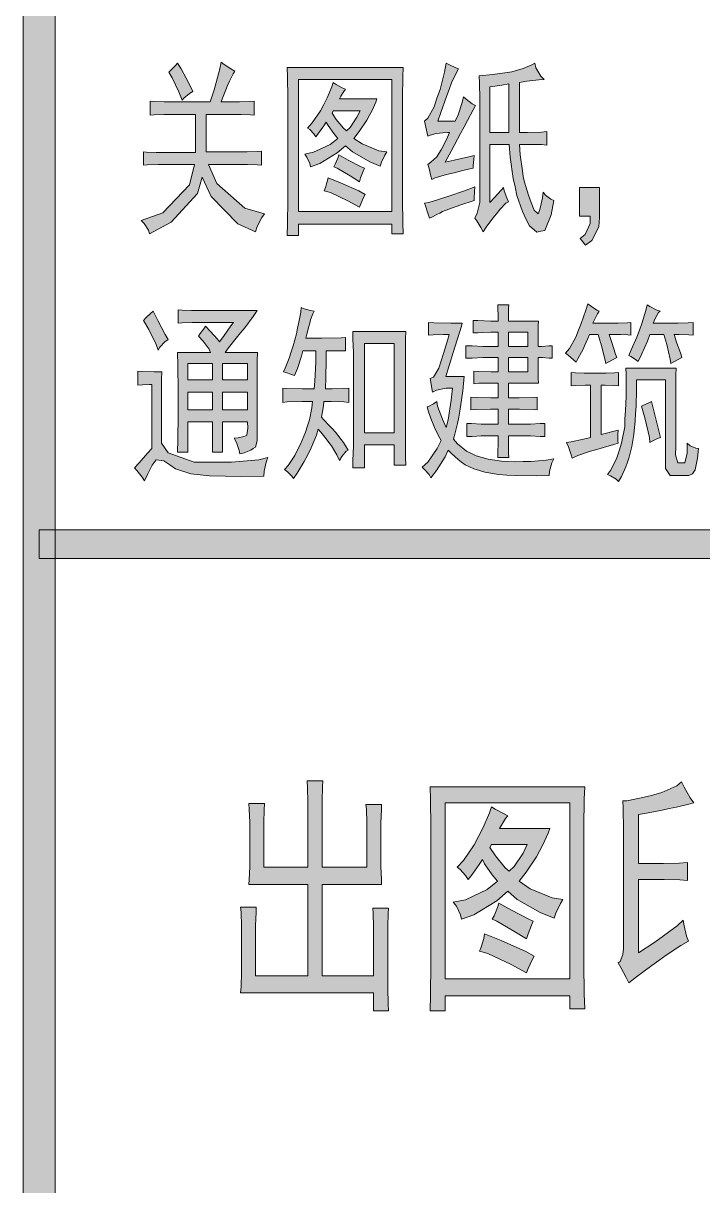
# Model space of a CAD drawing. Header units: millimetres. Extents: x 0 to 414, y 0 to 292.
# Drawn here: x 354.72 to 364.82, y 139.61 to 156.89 of the extents above; entities that cross this region are included whole.
import ezdxf

# ---------------------------------------------------------------- set-up
doc = ezdxf.new("R2010")
doc.units = ezdxf.units.MM

msp = doc.modelspace()

# ---------------------------------------------------------------- hatches: boundary and pattern name
h = msp.add_hatch(color=0)
h.dxf.hatch_style = 2
h.paths.add_polyline_path([(355.194306, 9.846028), (354.721583, 9.846028), (354.721583, 282.620861), (355.194306, 282.620861)])
h = msp.add_hatch(color=0)
h.dxf.hatch_style = 2
h.paths.add_polyline_path([(357.864833, 156.171194), (357.840139, 156.132389), (357.787222, 156.026556), (357.759, 155.959528), (357.734306, 155.896028), (357.684917, 155.772556), (357.66375, 155.716111), (357.847194, 155.716111), (357.935389, 155.716111), (358.087083, 155.723167), (358.154111, 155.726694), (358.154111, 155.518556), (358.101194, 155.522083), (357.960083, 155.529139), (357.871889, 155.529139), (357.4415, 155.529139), (357.4415, 154.975278), (357.963611, 154.975278), (358.048278, 154.975278), (358.196444, 154.978806), (358.263472, 154.985861), (358.263472, 154.774194), (358.196444, 154.78125), (358.055333, 154.784778), (357.98125, 154.784778), (357.47325, 154.784778), (357.596722, 154.502556), (358.013, 154.135667), (358.305806, 154.054528), (358.267, 153.998083), (358.199972, 153.864028), (358.17175, 153.786417), (357.910694, 153.902833), (357.515583, 154.308528), (357.381528, 154.597806), (357.310972, 154.354389), (356.919389, 153.931056), (356.598361, 153.754667), (356.58425, 153.811111), (356.52075, 153.909889), (356.474889, 153.952222), (356.795917, 154.068639), (357.191028, 154.484917), (357.265111, 154.784778), (356.824139, 154.784778), (356.728889, 154.784778), (356.570139, 154.78125), (356.510167, 154.774194), (356.510167, 154.975278), (356.5525, 154.968222), (356.697139, 154.964694), (356.792389, 154.964694), (357.28275, 154.964694), (357.28275, 155.529139), (356.891167, 155.529139), (356.813556, 155.529139), (356.668917, 155.522083), (356.608944, 155.518556), (356.608944, 155.726694), (356.668917, 155.723167), (356.817083, 155.716111), (356.898222, 155.716111), (357.497944, 155.716111), (357.557917, 155.896028), (357.639056, 156.188833), (357.66375, 156.30525), (357.706083, 156.269972), (357.804861, 156.206472)])
h = msp.add_hatch(color=0)
h.dxf.hatch_style = 2
h.paths.add_polyline_path([(357.014639, 156.294667), (357.071083, 156.206472), (357.180444, 155.994806), (357.240417, 155.871333), (357.191028, 155.839583), (357.109889, 155.772556), (357.081667, 155.740806), (357.032278, 155.867806), (356.9335, 156.075944), (356.884111, 156.160611), (356.919389, 156.192361), (356.986417, 156.259389)])
h = msp.add_hatch(color=0)
h.paths.add_polyline_path([(360.369556, 156.227639), (360.3625, 156.090056), (360.358972, 155.783139), (360.358972, 155.617333), (360.358972, 154.432), (360.358972, 154.259139), (360.3625, 153.920472), (360.369556, 153.754667), (360.200222, 153.754667), (360.200222, 153.899306), (358.813806, 153.899306), (358.813806, 153.7335), (358.644472, 153.7335), (358.651528, 153.902833), (358.655056, 154.259139), (358.655056, 154.442583), (358.655056, 155.617333), (358.655056, 155.779611), (358.651528, 156.083), (358.644472, 156.227639)])
h.paths.add_polyline_path([(360.200222, 154.086278), (360.200222, 156.05125), (358.813806, 156.05125), (358.813806, 154.086278)])
h = msp.add_hatch(color=0)
h.dxf.hatch_style = 2
h.paths.add_polyline_path([(361.191528, 156.206472), (361.159778, 156.153556), (361.085694, 156.001861), (361.050417, 155.899556), (361.011611, 155.79725), (360.930472, 155.560889), (360.884611, 155.430361), (361.142139, 155.430361), (361.184472, 155.522083), (361.244444, 155.705528), (361.265611, 155.793722), (361.304417, 155.754917), (361.392611, 155.687889), (361.442, 155.663194), (361.406722, 155.599694), (361.325583, 155.440944), (361.276194, 155.345694), (361.223278, 155.246917), (361.082167, 154.985861), (360.990444, 154.820056), (361.128028, 154.851806), (361.34675, 154.901194), (361.424361, 154.918833), (361.417306, 154.862389), (361.406722, 154.770667), (361.406722, 154.731861), (361.3785, 154.724806), (361.237389, 154.693056), (361.1245, 154.664833), (361.011611, 154.636611), (360.845806, 154.587222), (360.792889, 154.562528), (360.782306, 154.611917), (360.754083, 154.724806), (360.732917, 154.784778), (360.782306, 154.820056), (360.866972, 154.901194), (360.898722, 154.950583), (360.934, 155.0035), (361.011611, 155.158722), (361.057472, 155.261028), (361.032778, 155.261028), (360.958694, 155.2575), (360.909306, 155.250444), (360.859917, 155.246917), (360.771722, 155.222222), (360.732917, 155.208111), (360.683528, 155.430361), (360.732917, 155.472694), (360.828167, 155.645556), (360.8705, 155.772556), (360.916361, 155.899556), (360.983389, 156.160611), (361.008083, 156.294667), (361.057472, 156.266444), (361.149194, 156.220583)])
h = msp.add_hatch(color=0)
h.paths.add_polyline_path([(361.932361, 154.230917), (361.897083, 154.20975), (361.812417, 154.121556), (361.755972, 154.054528), (361.703056, 153.9875), (361.604278, 153.853444), (361.558417, 153.786417), (361.523139, 153.849917), (361.463167, 153.948694), (361.431417, 153.9875), (361.470222, 154.065111), (361.509028, 154.220333), (361.509028, 154.297944), (361.509028, 155.663194), (361.509028, 155.7655), (361.501972, 155.98775), (361.498444, 156.104167), (361.699528, 156.121806), (361.985278, 156.164139), (362.069944, 156.188833), (362.154611, 156.213528), (362.281611, 156.266444), (362.323944, 156.294667), (362.341583, 156.220583), (362.415667, 156.100639), (362.465056, 156.05125), (362.387444, 156.044194), (362.207528, 156.023028), (362.098167, 156.005389), (362.098167, 155.261028), (362.218111, 155.261028), (362.422722, 155.268083), (362.503861, 155.275139), (362.503861, 155.074056), (362.422722, 155.081111), (362.218111, 155.084639), (362.098167, 155.084639), (362.10875, 154.929417), (362.1405, 154.693056), (362.154611, 154.608389), (362.17225, 154.523722), (362.232222, 154.329694), (362.271028, 154.220333), (362.313361, 154.107444), (362.373333, 154.051), (362.3945, 154.103917), (362.412139, 154.156833), (362.440361, 154.290889), (362.447417, 154.375556), (362.486222, 154.329694), (362.563833, 154.269722), (362.606167, 154.252083), (362.567361, 154.036889), (362.472111, 153.807583), (362.415667, 153.793472), (362.355694, 153.779361), (362.246333, 153.874611), (362.193417, 153.980444), (362.1405, 154.089806), (362.059361, 154.326167), (362.031139, 154.453167), (362.002917, 154.580167), (361.960583, 154.897667), (361.946472, 155.084639), (361.657194, 155.084639), (361.657194, 154.220333), (361.72775, 154.297944), (361.826528, 154.407306), (361.858278, 154.442583), (361.868861, 154.396722), (361.907667, 154.290889)])
h.paths.add_polyline_path([(361.657194, 155.261028), (361.939417, 155.261028), (361.939417, 155.984222), (361.837111, 155.966583), (361.696, 155.945417), (361.657194, 155.938361)])
h = msp.add_hatch(color=0)
h.paths.add_polyline_path([(359.512306, 155.906611), (359.487611, 155.871333), (359.44175, 155.800778), (359.420583, 155.761972), (359.977972, 155.761972), (359.960333, 155.712583), (359.907417, 155.589111), (359.868611, 155.518556), (359.829806, 155.444472), (359.713389, 155.275139), (359.635778, 155.172833), (359.75925, 155.091694), (360.006194, 154.989389), (360.126139, 154.975278), (360.097917, 154.925889), (360.048528, 154.820056), (360.027361, 154.763611), (359.872139, 154.823583), (359.614611, 154.975278), (359.512306, 155.063472), (359.388833, 154.957639), (359.131306, 154.802417), (358.993722, 154.753028), (358.983139, 154.802417), (358.937278, 154.897667), (358.905528, 154.94), (359.036056, 154.968222), (359.283, 155.084639), (359.395889, 155.172833), (359.335917, 155.246917), (359.254778, 155.366861), (359.226556, 155.41625), (359.191278, 155.363333), (359.110139, 155.250444), (359.071333, 155.197528), (359.039583, 155.239861), (358.979611, 155.306889), (358.944333, 155.328056), (359.014889, 155.405667), (359.138361, 155.582056), (359.18775, 155.677306), (359.237139, 155.776083), (359.307694, 155.938361), (359.328861, 156.005389), (359.371194, 155.977167), (359.462917, 155.927778)])
h.paths.add_polyline_path([(359.311222, 155.550306), (359.374722, 155.455056), (359.480556, 155.324528), (359.526417, 155.285722), (359.582861, 155.338639), (359.681639, 155.490333), (359.7275, 155.585583), (359.328861, 155.585583)])
h = msp.add_hatch(color=0)
h.dxf.hatch_style = 2
h.paths.add_polyline_path([(359.41, 154.929417), (359.551111, 154.851806), (359.745139, 154.753028), (359.794528, 154.731861), (359.773361, 154.686), (359.734556, 154.587222), (359.720444, 154.530778), (359.579333, 154.618972), (359.385306, 154.731861), (359.335917, 154.753028), (359.357083, 154.791833), (359.395889, 154.880028)])
h = msp.add_hatch(color=0)
h.dxf.hatch_style = 2
h.paths.add_polyline_path([(359.254778, 154.587222), (359.434694, 154.513139), (359.709861, 154.393194), (359.801583, 154.340278), (359.780417, 154.297944), (359.741611, 154.202694), (359.720444, 154.153306), (359.547583, 154.248556), (359.286528, 154.3685), (359.194806, 154.396722), (359.212444, 154.442583), (359.240667, 154.534306)])
h = msp.add_hatch(color=0)
h.dxf.hatch_style = 2
h.paths.add_polyline_path([(360.683528, 154.20975), (360.750556, 154.223861), (360.895194, 154.266194), (360.969278, 154.290889), (361.046889, 154.315583), (361.279722, 154.396722), (361.431417, 154.453167), (361.427889, 154.386139), (361.424361, 154.287361), (361.424361, 154.252083), (361.212694, 154.181528), (360.955167, 154.086278), (360.912833, 154.065111), (360.8705, 154.043944), (360.792889, 154.005139), (360.757611, 153.9875), (360.736444, 154.065111), (360.701167, 154.174472)])
h = msp.add_hatch(color=0)
h.dxf.hatch_style = 2
h.paths.add_polyline_path([(362.987167, 154.442583), (363.287028, 154.442583), (363.287028, 153.998083), (363.276444, 153.8605), (363.170611, 153.655889), (363.078889, 153.588861), (362.99775, 153.687639), (363.071833, 153.744083), (363.145917, 153.909889), (363.145917, 154.01925), (362.987167, 154.01925)])
h = msp.add_hatch(color=0)
h.dxf.hatch_style = 2
h.paths.add_polyline_path([(356.651278, 152.604611), (356.721833, 152.470556), (356.831194, 152.262417), (356.873528, 152.184806), (356.827667, 152.149528), (356.753583, 152.071917), (356.725361, 152.029583), (356.697139, 152.110722), (356.587778, 152.332972), (356.510167, 152.470556), (356.541917, 152.505833), (356.612472, 152.572861)])
h = msp.add_hatch(color=0)
h.paths.add_polyline_path([(358.196444, 152.615194), (358.14, 152.527), (358.016528, 152.361194), (357.953028, 152.283583), (357.886, 152.205972), (357.773111, 152.061333), (357.723722, 151.994306), (358.2035, 151.994306), (358.199972, 151.870833), (358.196444, 151.634472), (358.196444, 151.518056), (358.196444, 150.752528), (358.199972, 150.681972), (358.17175, 150.586722), (358.14, 150.565556), (358.104722, 150.540861), (358.005944, 150.502056), (357.938917, 150.487944), (357.931861, 150.537333), (357.889528, 150.65375), (357.85425, 150.720778), (357.91775, 150.724306), (358.002417, 150.741944), (358.023583, 150.752528), (358.04475, 150.763111), (358.058861, 150.868944), (358.055333, 150.964194), (357.681389, 150.964194), (357.681389, 150.509111), (357.533222, 150.509111), (357.533222, 150.964194), (357.166333, 150.964194), (357.166333, 150.509111), (357.014639, 150.509111), (357.021694, 150.692556), (357.025222, 151.055917), (357.025222, 151.239361), (357.025222, 151.422806), (357.021694, 151.800278), (357.014639, 151.994306), (357.505, 151.994306), (357.487361, 152.040167), (357.395639, 152.160111), (357.325083, 152.237722), (357.353306, 152.273), (357.406222, 152.343556), (357.430917, 152.382361), (357.505, 152.30475), (357.610833, 152.188333), (357.639056, 152.149528), (357.706083, 152.244778), (357.808389, 152.389417), (357.847194, 152.438806), (357.3145, 152.438806), (357.233361, 152.438806), (357.085194, 152.43175), (357.025222, 152.428222), (357.025222, 152.625778), (357.085194, 152.62225), (357.222778, 152.615194), (357.296861, 152.615194)])
h.paths.add_polyline_path([(358.055333, 151.140583), (358.055333, 151.405167), (357.681389, 151.405167), (357.681389, 151.140583)])
h.paths.add_polyline_path([(357.533222, 151.140583), (357.533222, 151.405167), (357.166333, 151.405167), (357.166333, 151.140583)])
h.paths.add_polyline_path([(358.055333, 151.585083), (358.055333, 151.8285), (357.681389, 151.8285), (357.681389, 151.585083)])
h.paths.add_polyline_path([(357.533222, 151.585083), (357.533222, 151.8285), (357.166333, 151.8285), (357.166333, 151.585083)])
h = msp.add_hatch(color=0)
h.dxf.hatch_style = 2
h.paths.add_polyline_path([(358.605667, 150.255111), (358.658583, 150.315083), (358.757361, 150.459722), (358.799694, 150.547917), (358.842028, 150.632583), (358.916111, 150.808972), (358.944333, 150.900694), (358.976083, 150.992417), (359.011361, 151.172333), (359.021944, 151.264056), (358.866722, 151.264056), (358.644472, 151.257), (358.580972, 151.249944), (358.580972, 151.461611), (358.640944, 151.458083), (358.873778, 151.451028), (359.046639, 151.451028), (359.057222, 151.567444), (359.071333, 151.849667), (359.071333, 152.015472), (358.877306, 152.015472), (358.859667, 151.937861), (358.796167, 151.754417), (358.753833, 151.652111), (358.707972, 151.666222), (358.626833, 151.694444), (358.588028, 151.705028), (358.61625, 151.761472), (358.676222, 151.909639), (358.704444, 152.001361), (358.732667, 152.093083), (358.782056, 152.269472), (358.799694, 152.354139), (358.817333, 152.442333), (358.845556, 152.594028), (358.852611, 152.661056), (358.894944, 152.643417), (358.990194, 152.615194), (359.046639, 152.604611), (359.025472, 152.565806), (358.990194, 152.477611), (358.979611, 152.428222), (358.9655, 152.378833), (358.937278, 152.265944), (358.919639, 152.205972), (359.156, 152.205972), (359.452333, 152.2095), (359.512306, 152.216556), (359.512306, 152.015472), (359.226556, 152.015472), (359.226556, 151.895528), (359.2195, 151.613306), (359.212444, 151.451028), (359.311222, 151.451028), (359.487611, 151.458083), (359.561694, 151.461611), (359.561694, 151.249944), (359.487611, 151.257), (359.300639, 151.264056), (359.18775, 151.264056), (359.184222, 151.200556), (359.166583, 151.084139), (359.152472, 151.031222), (359.191278, 150.992417), (359.272417, 150.904222), (359.318278, 150.858361), (359.364139, 150.808972), (359.480556, 150.65375), (359.551111, 150.540861), (359.522889, 150.52675), (359.455861, 150.449139), (359.420583, 150.385639), (359.381778, 150.470306), (359.304167, 150.604361), (359.265361, 150.657278), (359.226556, 150.710194), (359.145417, 150.808972), (359.103083, 150.851306), (359.078389, 150.763111), (359.000778, 150.576139), (358.951389, 150.473833), (358.898472, 150.375056), (358.792639, 150.198667), (358.736194, 150.121056), (358.715028, 150.152806), (358.651528, 150.219833)])
h = msp.add_hatch(color=0)
h.paths.add_polyline_path([(361.780667, 152.459972), (361.780667, 152.534056), (361.777139, 152.654), (361.773611, 152.703389), (361.939417, 152.703389), (361.935889, 152.654), (361.932361, 152.534056), (361.932361, 152.459972), (362.380389, 152.459972), (362.376861, 152.392944), (362.373333, 152.205972), (362.373333, 152.0825), (362.429778, 152.0825), (362.535611, 152.089556), (362.581472, 152.093083), (362.581472, 151.906111), (362.539139, 151.909639), (362.433306, 151.916694), (362.373333, 151.916694), (362.373333, 151.793222), (362.376861, 151.60625), (362.380389, 151.539222), (361.932361, 151.539222), (361.932361, 151.316972), (362.094639, 151.316972), (362.309833, 151.324028), (362.36275, 151.327556), (362.36275, 151.140583), (362.313361, 151.147639), (362.098167, 151.151167), (361.932361, 151.151167), (361.932361, 150.928917), (362.182833, 150.928917), (362.260444, 150.928917), (362.405083, 150.935972), (362.472111, 150.9395), (362.472111, 150.741944), (362.405083, 150.745472), (362.260444, 150.752528), (362.182833, 150.752528), (361.932361, 150.752528), (361.932361, 150.657278), (361.935889, 150.498528), (361.939417, 150.4315), (361.773611, 150.4315), (361.777139, 150.498528), (361.780667, 150.657278), (361.780667, 150.752528), (361.590167, 150.752528), (361.526667, 150.752528), (361.392611, 150.745472), (361.315, 150.741944), (361.315, 150.9395), (361.385556, 150.935972), (361.526667, 150.928917), (361.597222, 150.928917), (361.780667, 150.928917), (361.780667, 151.151167), (361.66425, 151.151167), (361.463167, 151.147639), (361.374972, 151.140583), (361.374972, 151.327556), (361.466694, 151.324028), (361.671306, 151.316972), (361.780667, 151.316972), (361.780667, 151.539222), (361.674833, 151.539222), (361.491389, 151.535694), (361.417306, 151.528639), (361.417306, 151.715611), (361.491389, 151.712083), (361.674833, 151.705028), (361.780667, 151.705028), (361.780667, 151.916694), (361.6325, 151.916694), (361.558417, 151.916694), (361.392611, 151.909639), (361.300889, 151.906111), (361.300889, 152.093083), (361.392611, 152.089556), (361.558417, 152.0825), (361.6325, 152.0825), (361.780667, 152.0825), (361.780667, 152.294167), (361.671306, 152.294167), (361.480806, 152.287111), (361.406722, 152.283583), (361.406722, 152.470556), (361.480806, 152.467028), (361.671306, 152.459972)])
h.paths.add_polyline_path([(362.221639, 151.705028), (362.221639, 151.916694), (361.932361, 151.916694), (361.932361, 151.705028)])
h.paths.add_polyline_path([(362.221639, 152.0825), (362.221639, 152.294167), (361.932361, 152.294167), (361.932361, 152.0825)])
h = msp.add_hatch(color=0)
h.dxf.hatch_style = 2
h.paths.add_polyline_path([(363.279972, 152.604611), (363.258806, 152.565806), (363.212944, 152.477611), (363.18825, 152.428222), (363.477528, 152.428222), (363.565722, 152.428222), (363.703306, 152.43175), (363.752694, 152.438806), (363.752694, 152.248306), (363.710361, 152.255361), (363.601, 152.262417), (363.526917, 152.262417), (363.428139, 152.262417), (363.470472, 152.138944), (363.526917, 151.966083), (363.544556, 151.916694), (363.498694, 151.895528), (363.417556, 151.849667), (363.37875, 151.8285), (363.371694, 151.877889), (363.31525, 152.093083), (363.269389, 152.262417), (363.138861, 152.262417), (363.114167, 152.198917), (363.064778, 152.093083), (363.043611, 152.043694), (363.018917, 151.997833), (362.966, 151.899056), (362.937778, 151.849667), (362.898972, 151.884944), (362.821361, 151.951972), (362.779028, 151.983722), (362.839, 152.05075), (362.93425, 152.220083), (362.976583, 152.322389), (363.015389, 152.424694), (363.082417, 152.62225), (363.114167, 152.713972), (363.167083, 152.675167), (363.248222, 152.62225)])
h = msp.add_hatch(color=0)
h.dxf.hatch_style = 2
h.paths.add_polyline_path([(363.862056, 151.86025), (363.82325, 151.888472), (363.752694, 151.934333), (363.720944, 151.948444), (363.75975, 152.033111), (363.840889, 152.220083), (363.879694, 152.322389), (363.914972, 152.424694), (363.974944, 152.615194), (363.996111, 152.703389), (364.034917, 152.675167), (364.130167, 152.625778), (364.186611, 152.604611), (364.165444, 152.586972), (364.116056, 152.498778), (364.084306, 152.428222), (364.384167, 152.428222), (364.454722, 152.428222), (364.602889, 152.43175), (364.676972, 152.438806), (364.676972, 152.248306), (364.613472, 152.255361), (364.472361, 152.262417), (364.39475, 152.262417), (364.433556, 152.146), (364.493528, 151.973139), (364.511167, 151.916694), (364.465306, 151.895528), (364.380639, 151.849667), (364.345361, 151.8285), (364.334778, 151.895528), (364.285389, 152.110722), (364.243056, 152.262417), (364.034917, 152.262417), (363.999639, 152.160111), (363.911444, 151.962556)])
h = msp.add_hatch(color=0)
h.dxf.hatch_style = 2
h.paths.add_polyline_path([(361.247972, 152.428222), (361.237389, 152.382361), (361.113917, 151.990778), (361.001028, 151.638), (361.276194, 151.638), (361.255028, 151.422806), (361.212694, 151.119417), (361.195056, 151.031222), (361.177417, 150.9395), (361.138611, 150.78075), (361.117444, 150.706667), (361.173889, 150.636111), (361.307944, 150.52675), (361.382028, 150.491472), (361.456111, 150.456194), (361.6325, 150.406806), (361.731278, 150.392694), (361.830056, 150.378583), (362.04525, 150.368), (362.154611, 150.371528), (362.2675, 150.371528), (362.493278, 150.392694), (362.606167, 150.410333), (362.577944, 150.353889), (362.542667, 150.230417), (362.539139, 150.163389), (362.348639, 150.159861), (362.034667, 150.163389), (361.911194, 150.170444), (361.787722, 150.1775), (361.583111, 150.212778), (361.501972, 150.237472), (361.420833, 150.262167), (361.290306, 150.325667), (361.237389, 150.364472), (361.184472, 150.403278), (361.085694, 150.491472), (361.039833, 150.540861), (360.990444, 150.442083), (360.863444, 150.237472), (360.782306, 150.131639), (360.754083, 150.1775), (360.687056, 150.255111), (360.651778, 150.286861), (360.732917, 150.364472), (360.874028, 150.565556), (360.934, 150.6855), (360.895194, 150.752528), (360.835222, 150.876), (360.814056, 150.928917), (360.789361, 150.985361), (360.747028, 151.112361), (360.725861, 151.186444), (360.747028, 151.189972), (360.817583, 151.228778), (360.866972, 151.264056), (360.881083, 151.197028), (360.951639, 151.003), (361.008083, 150.876), (361.036306, 150.992417), (361.082167, 151.285222), (361.099806, 151.461611), (361.008083, 151.461611), (360.863444, 151.433389), (360.807, 151.405167), (360.768194, 151.60625), (360.817583, 151.627417), (360.898722, 151.757944), (360.934, 151.867306), (360.96575, 151.976667), (361.025722, 152.170694), (361.050417, 152.262417), (360.96575, 152.262417), (360.814056, 152.255361), (360.7435, 152.248306), (360.7435, 152.438806), (360.824639, 152.43175), (361.078639, 152.428222)])
h = msp.add_hatch(color=0)
h.paths.add_polyline_path([(360.408361, 152.30475), (360.404833, 152.195389), (360.401306, 151.994306), (360.401306, 151.906111), (360.401306, 150.752528), (360.401306, 150.646694), (360.404833, 150.4315), (360.408361, 150.318611), (360.2355, 150.318611), (360.2355, 150.618472), (359.794528, 150.618472), (359.794528, 150.276278), (359.618139, 150.276278), (359.621667, 150.382111), (359.628722, 150.604361), (359.628722, 150.720778), (359.628722, 151.906111), (359.628722, 151.994306), (359.621667, 152.195389), (359.618139, 152.30475)])
h.paths.add_polyline_path([(360.2355, 150.798389), (360.2355, 152.128361), (359.794528, 152.128361), (359.794528, 150.798389)])
h = msp.add_hatch(color=0)
h.dxf.hatch_style = 2
h.paths.add_polyline_path([(356.781806, 151.705028), (356.778278, 151.595667), (356.77475, 151.394583), (356.77475, 151.306389), (356.77475, 150.643167), (356.877056, 150.502056), (357.261583, 150.364472), (357.540278, 150.364472), (357.818972, 150.364472), (358.224667, 150.396222), (358.355194, 150.4315), (358.3305, 150.364472), (358.302278, 150.226889), (358.295222, 150.152806), (357.963611, 150.149278), (357.490889, 150.159861), (357.353306, 150.173972), (357.212194, 150.191611), (356.986417, 150.265694), (356.898222, 150.325667), (356.813556, 150.382111), (356.697139, 150.39975), (356.665389, 150.357417), (356.637167, 150.318611), (356.566611, 150.181028), (356.524278, 150.085778), (356.489, 150.142222), (356.411389, 150.237472), (356.376111, 150.276278), (356.443139, 150.353889), (356.570139, 150.498528), (356.633639, 150.565556), (356.633639, 151.518056), (356.598361, 151.518056), (356.496056, 151.511), (356.4255, 151.507472), (356.4255, 151.715611), (356.492528, 151.712083), (356.668917, 151.705028)])
h = msp.add_hatch(color=0)
h.dxf.hatch_style = 2
h.paths.add_polyline_path([(363.329361, 151.683861), (363.385806, 151.683861), (363.509278, 151.690917), (363.56925, 151.694444), (363.56925, 151.496889), (363.498694, 151.500417), (363.371694, 151.507472), (363.311722, 151.507472), (363.311722, 150.773694), (363.562194, 150.840722), (363.558667, 150.773694), (363.558667, 150.674917), (363.562194, 150.643167), (363.502222, 150.625528), (363.347, 150.579667), (363.248222, 150.551444), (363.152972, 150.52675), (362.966, 150.459722), (362.881333, 150.420917), (362.867222, 150.473833), (362.824889, 150.59025), (362.796667, 150.65375), (362.867222, 150.664333), (363.047139, 150.703139), (363.152972, 150.731361), (363.152972, 151.507472), (363.075361, 151.507472), (362.930722, 151.500417), (362.863694, 151.496889), (362.863694, 151.694444), (362.930722, 151.690917), (363.057722, 151.683861), (363.121222, 151.683861)])
h = msp.add_hatch(color=0)
h.dxf.hatch_style = 2
h.paths.add_polyline_path([(364.4265, 151.761472), (364.422972, 151.662694), (364.419444, 151.468667), (364.419444, 151.373417), (364.419444, 150.597306), (364.415917, 150.473833), (364.451194, 150.353889), (364.493528, 150.353889), (364.525278, 150.353889), (364.557028, 150.353889), (364.588778, 150.498528), (364.592306, 150.643167), (364.634639, 150.607889), (364.719306, 150.569083), (364.758111, 150.565556), (364.744, 150.420917), (364.708722, 150.248056), (364.687556, 150.219833), (364.669917, 150.191611), (364.613472, 150.163389), (364.578194, 150.163389), (364.401806, 150.163389), (364.334778, 150.163389), (364.26775, 150.269222), (364.26775, 150.375056), (364.26775, 151.585083), (363.837361, 151.585083), (363.837361, 151.443972), (363.830306, 151.197028), (363.82325, 151.084139), (363.816194, 150.974778), (363.798556, 150.773694), (363.780917, 150.6855), (363.766806, 150.597306), (363.728, 150.435028), (363.703306, 150.364472), (363.678611, 150.293917), (363.611583, 150.149278), (363.56925, 150.075194), (363.533972, 150.110472), (363.449306, 150.159861), (363.403444, 150.1775), (363.452833, 150.237472), (363.541028, 150.413861), (363.579833, 150.530278), (363.615111, 150.646694), (363.660972, 150.886583), (363.6645, 151.006528), (363.671556, 151.13), (363.682139, 151.338139), (363.682139, 151.422806), (363.685667, 151.511), (363.682139, 151.676806), (363.678611, 151.761472)])
h = msp.add_hatch(color=0)
h.dxf.hatch_style = 2
h.paths.add_polyline_path([(364.193667, 150.731361), (364.147806, 150.713722), (364.070194, 150.674917), (364.034917, 150.65375), (364.027861, 150.731361), (363.964361, 151.003), (363.911444, 151.197028), (363.943194, 151.211139), (364.020806, 151.246417), (364.059611, 151.264056)])
h = msp.add_hatch(color=0)
h.dxf.hatch_style = 2
h.paths.add_polyline_path([(354.957944, 148.932194), (354.957944, 149.355528), (404.237472, 149.355528), (404.237472, 148.932194)])
h = msp.add_hatch(color=0)
h.dxf.hatch_style = 2
h.paths.add_polyline_path([(358.309333, 145.288), (358.302278, 145.19275), (358.29875, 145.012833), (358.29875, 144.931694), (358.29875, 144.342556), (358.951389, 144.342556), (358.951389, 145.213917), (358.951389, 145.316222), (358.947861, 145.524361), (358.940806, 145.626667), (359.173639, 145.626667), (359.170111, 145.538472), (359.163056, 145.330333), (359.163056, 145.213917), (359.163056, 144.342556), (359.829806, 144.342556), (359.829806, 144.889361), (359.829806, 145.005778), (359.82275, 145.199806), (359.815694, 145.273889), (360.048528, 145.273889), (360.045, 145.199806), (360.037944, 144.998722), (360.037944, 144.871722), (360.037944, 144.473083), (360.037944, 144.356667), (360.045, 144.162639), (360.048528, 144.088556), (359.163056, 144.088556), (359.163056, 142.730361), (359.928583, 142.730361), (359.928583, 143.35125), (359.928583, 143.460611), (359.921528, 143.654639), (359.918, 143.735778), (360.150833, 143.735778), (360.143778, 143.654639), (360.14025, 143.467667), (360.14025, 143.365361), (360.14025, 142.698611), (360.14025, 142.550444), (360.143778, 142.307028), (360.150833, 142.211778), (359.928583, 142.211778), (359.928583, 142.476361), (357.953028, 142.476361), (357.960083, 142.568083), (357.963611, 142.77975), (357.963611, 142.90675), (357.963611, 143.35125), (357.963611, 143.474722), (357.960083, 143.675806), (357.953028, 143.749889), (358.185861, 143.749889), (358.182333, 143.675806), (358.175278, 143.474722), (358.175278, 143.35125), (358.175278, 142.730361), (358.951389, 142.730361), (358.951389, 144.088556), (358.0765, 144.088556), (358.080028, 144.162639), (358.087083, 144.349611), (358.087083, 144.458972), (358.087083, 144.917583), (358.087083, 145.012833), (358.080028, 145.199806), (358.0765, 145.288)])
h = msp.add_hatch(color=0)
h.paths.add_polyline_path([(363.068306, 145.538472), (363.06125, 145.355028), (363.054194, 144.945806), (363.054194, 144.727083), (363.054194, 143.143111), (363.054194, 142.913806), (363.06125, 142.46225), (363.068306, 142.24), (362.846056, 142.24), (362.846056, 142.434028), (360.993972, 142.434028), (360.993972, 142.211778), (360.771722, 142.211778), (360.77525, 142.441083), (360.782306, 142.913806), (360.782306, 143.157222), (360.782306, 144.727083), (360.782306, 144.93875), (360.77525, 145.347972), (360.771722, 145.538472)])
h.paths.add_polyline_path([(362.846056, 142.6845), (362.846056, 145.302111), (360.993972, 145.302111), (360.993972, 142.6845)])
h = msp.add_hatch(color=0)
h.dxf.hatch_style = 2
h.paths.add_polyline_path([(364.609944, 143.245417), (364.497056, 143.178389), (364.278333, 143.037278), (364.168972, 142.959667), (364.063139, 142.882056), (363.837361, 142.712722), (363.720944, 142.624528), (363.682139, 142.705667), (363.604528, 142.853833), (363.565722, 142.920861), (363.593944, 142.942028), (363.63275, 143.047861), (363.643333, 143.129), (363.643333, 144.681222), (363.643333, 144.896417), (363.636278, 145.220972), (363.63275, 145.330333), (363.692722, 145.330333), (363.907917, 145.372667), (364.059611, 145.411472), (364.211306, 145.453806), (364.437083, 145.552583), (364.507639, 145.612556), (364.546444, 145.531417), (364.634639, 145.376194), (364.687556, 145.302111), (364.613472, 145.280944), (364.433556, 145.235083), (364.324194, 145.213917), (364.218361, 145.19275), (363.985528, 145.146889), (363.865583, 145.125722), (363.865583, 144.399), (364.130167, 144.399), (364.236, 144.399), (364.468833, 144.406056), (364.595833, 144.413111), (364.595833, 144.148528), (364.479417, 144.155583), (364.246583, 144.162639), (364.130167, 144.162639), (363.865583, 144.162639), (363.865583, 143.069028), (364.109, 143.231306), (364.440611, 143.474722), (364.528806, 143.555861), (364.542917, 143.474722), (364.581722, 143.3195)])
h = msp.add_hatch(color=0)
h.paths.add_polyline_path([(361.925306, 145.108083), (361.890028, 145.06575), (361.830056, 144.9705), (361.801833, 144.917583), (362.546194, 144.917583), (362.5215, 144.850556), (362.450944, 144.688278), (362.401556, 144.593028), (362.352167, 144.497778), (362.196944, 144.268472), (362.091111, 144.134417), (362.256917, 144.021528), (362.585, 143.891), (362.74375, 143.866306), (362.704944, 143.802806), (362.637917, 143.661694), (362.613222, 143.587611), (362.405083, 143.66875), (362.062889, 143.866306), (361.925306, 143.98625), (361.763028, 143.845139), (361.420833, 143.637), (361.237389, 143.5735), (361.21975, 143.637), (361.159778, 143.764), (361.113917, 143.823972), (361.293833, 143.85925), (361.618389, 144.014472), (361.770083, 144.134417), (361.692472, 144.229667), (361.579583, 144.391944), (361.547833, 144.458972), (361.498444, 144.384889), (361.392611, 144.236722), (361.336167, 144.162639), (361.297361, 144.222611), (361.216222, 144.310806), (361.170361, 144.342556), (361.265611, 144.444861), (361.424361, 144.677694), (361.491389, 144.808222), (361.558417, 144.935222), (361.653667, 145.153944), (361.681889, 145.242139), (361.734806, 145.206861), (361.858278, 145.139833)])
h.paths.add_polyline_path([(361.657194, 144.635361), (361.741861, 144.511889), (361.8865, 144.331972), (361.946472, 144.282583), (362.017028, 144.356667), (362.151083, 144.554222), (362.211056, 144.681222), (361.681889, 144.681222)])
h = msp.add_hatch(color=0)
h.dxf.hatch_style = 2
h.paths.add_polyline_path([(361.79125, 143.809861), (361.978222, 143.704028), (362.23575, 143.5735), (362.302778, 143.54175), (362.274556, 143.481778), (362.225167, 143.35125), (362.200472, 143.277167), (362.0135, 143.393583), (361.7595, 143.54175), (361.692472, 143.5735), (361.720694, 143.622889), (361.770083, 143.742833)])
h = msp.add_hatch(color=0)
h.dxf.hatch_style = 2
h.paths.add_polyline_path([(361.579583, 143.35125), (361.823, 143.252472), (362.189889, 143.090194), (362.313361, 143.023167), (362.285139, 142.966722), (362.228694, 142.839722), (362.200472, 142.772694), (361.974694, 142.899694), (361.625444, 143.061972), (361.501972, 143.09725), (361.526667, 143.157222), (361.565472, 143.284222)])

# ---------------------------------------------------------------- linework, layer by layer
at = {"color": 0, "lineweight": 0}
for points in [[(355.194306, 9.846028), (354.721583, 9.846028), (354.721583, 282.620861), (355.194306, 282.620861)], [(357.864833, 156.171194), (357.840139, 156.132389), (357.787222, 156.026556), (357.759, 155.959528), (357.734306, 155.896028), (357.684917, 155.772556), (357.66375, 155.716111), (357.847194, 155.716111), (357.935389, 155.716111), (358.087083, 155.723167), (358.154111, 155.726694), (358.154111, 155.518556), (358.101194, 155.522083), (357.960083, 155.529139), (357.871889, 155.529139), (357.4415, 155.529139), (357.4415, 154.975278), (357.963611, 154.975278), (358.048278, 154.975278), (358.196444, 154.978806), (358.263472, 154.985861), (358.263472, 154.774194), (358.196444, 154.78125), (358.055333, 154.784778), (357.98125, 154.784778), (357.47325, 154.784778), (357.596722, 154.502556), (358.013, 154.135667), (358.305806, 154.054528), (358.267, 153.998083), (358.199972, 153.864028), (358.17175, 153.786417), (357.910694, 153.902833), (357.515583, 154.308528), (357.381528, 154.597806), (357.310972, 154.354389), (356.919389, 153.931056), (356.598361, 153.754667), (356.58425, 153.811111), (356.52075, 153.909889), (356.474889, 153.952222), (356.795917, 154.068639), (357.191028, 154.484917), (357.265111, 154.784778), (356.824139, 154.784778), (356.728889, 154.784778), (356.570139, 154.78125), (356.510167, 154.774194), (356.510167, 154.975278), (356.5525, 154.968222), (356.697139, 154.964694), (356.792389, 154.964694), (357.28275, 154.964694), (357.28275, 155.529139), (356.891167, 155.529139), (356.813556, 155.529139), (356.668917, 155.522083), (356.608944, 155.518556), (356.608944, 155.726694), (356.668917, 155.723167), (356.817083, 155.716111), (356.898222, 155.716111), (357.497944, 155.716111), (357.557917, 155.896028), (357.639056, 156.188833), (357.66375, 156.30525), (357.706083, 156.269972), (357.804861, 156.206472)], [(357.014639, 156.294667), (357.071083, 156.206472), (357.180444, 155.994806), (357.240417, 155.871333), (357.191028, 155.839583), (357.109889, 155.772556), (357.081667, 155.740806), (357.032278, 155.867806), (356.9335, 156.075944), (356.884111, 156.160611), (356.919389, 156.192361), (356.986417, 156.259389)], [(360.369556, 156.227639), (360.3625, 156.090056), (360.358972, 155.783139), (360.358972, 155.617333), (360.358972, 154.432), (360.358972, 154.259139), (360.3625, 153.920472), (360.369556, 153.754667), (360.200222, 153.754667), (360.200222, 153.899306), (358.813806, 153.899306), (358.813806, 153.7335), (358.644472, 153.7335), (358.651528, 153.902833), (358.655056, 154.259139), (358.655056, 154.442583), (358.655056, 155.617333), (358.655056, 155.779611), (358.651528, 156.083), (358.644472, 156.227639)], [(361.191528, 156.206472), (361.159778, 156.153556), (361.085694, 156.001861), (361.050417, 155.899556), (361.011611, 155.79725), (360.930472, 155.560889), (360.884611, 155.430361), (361.142139, 155.430361), (361.184472, 155.522083), (361.244444, 155.705528), (361.265611, 155.793722), (361.304417, 155.754917), (361.392611, 155.687889), (361.442, 155.663194), (361.406722, 155.599694), (361.325583, 155.440944), (361.276194, 155.345694), (361.223278, 155.246917), (361.082167, 154.985861), (360.990444, 154.820056), (361.128028, 154.851806), (361.34675, 154.901194), (361.424361, 154.918833), (361.417306, 154.862389), (361.406722, 154.770667), (361.406722, 154.731861), (361.3785, 154.724806), (361.237389, 154.693056), (361.1245, 154.664833), (361.011611, 154.636611), (360.845806, 154.587222), (360.792889, 154.562528), (360.782306, 154.611917), (360.754083, 154.724806), (360.732917, 154.784778), (360.782306, 154.820056), (360.866972, 154.901194), (360.898722, 154.950583), (360.934, 155.0035), (361.011611, 155.158722), (361.057472, 155.261028), (361.032778, 155.261028), (360.958694, 155.2575), (360.909306, 155.250444), (360.859917, 155.246917), (360.771722, 155.222222), (360.732917, 155.208111), (360.683528, 155.430361), (360.732917, 155.472694), (360.828167, 155.645556), (360.8705, 155.772556), (360.916361, 155.899556), (360.983389, 156.160611), (361.008083, 156.294667), (361.057472, 156.266444), (361.149194, 156.220583)], [(361.932361, 154.230917), (361.897083, 154.20975), (361.812417, 154.121556), (361.755972, 154.054528), (361.703056, 153.9875), (361.604278, 153.853444), (361.558417, 153.786417), (361.523139, 153.849917), (361.463167, 153.948694), (361.431417, 153.9875), (361.470222, 154.065111), (361.509028, 154.220333), (361.509028, 154.297944), (361.509028, 155.663194), (361.509028, 155.7655), (361.501972, 155.98775), (361.498444, 156.104167), (361.699528, 156.121806), (361.985278, 156.164139), (362.069944, 156.188833), (362.154611, 156.213528), (362.281611, 156.266444), (362.323944, 156.294667), (362.341583, 156.220583), (362.415667, 156.100639), (362.465056, 156.05125), (362.387444, 156.044194), (362.207528, 156.023028), (362.098167, 156.005389), (362.098167, 155.261028), (362.218111, 155.261028), (362.422722, 155.268083), (362.503861, 155.275139), (362.503861, 155.074056), (362.422722, 155.081111), (362.218111, 155.084639), (362.098167, 155.084639), (362.10875, 154.929417), (362.1405, 154.693056), (362.154611, 154.608389), (362.17225, 154.523722), (362.232222, 154.329694), (362.271028, 154.220333), (362.313361, 154.107444), (362.373333, 154.051), (362.3945, 154.103917), (362.412139, 154.156833), (362.440361, 154.290889), (362.447417, 154.375556), (362.486222, 154.329694), (362.563833, 154.269722), (362.606167, 154.252083), (362.567361, 154.036889), (362.472111, 153.807583), (362.415667, 153.793472), (362.355694, 153.779361), (362.246333, 153.874611), (362.193417, 153.980444), (362.1405, 154.089806), (362.059361, 154.326167), (362.031139, 154.453167), (362.002917, 154.580167), (361.960583, 154.897667), (361.946472, 155.084639), (361.657194, 155.084639), (361.657194, 154.220333), (361.72775, 154.297944), (361.826528, 154.407306), (361.858278, 154.442583), (361.868861, 154.396722), (361.907667, 154.290889)], [(360.200222, 154.086278), (360.200222, 156.05125), (358.813806, 156.05125), (358.813806, 154.086278)], [(359.512306, 155.906611), (359.487611, 155.871333), (359.44175, 155.800778), (359.420583, 155.761972), (359.977972, 155.761972), (359.960333, 155.712583), (359.907417, 155.589111), (359.868611, 155.518556), (359.829806, 155.444472), (359.713389, 155.275139), (359.635778, 155.172833), (359.75925, 155.091694), (360.006194, 154.989389), (360.126139, 154.975278), (360.097917, 154.925889), (360.048528, 154.820056), (360.027361, 154.763611), (359.872139, 154.823583), (359.614611, 154.975278), (359.512306, 155.063472), (359.388833, 154.957639), (359.131306, 154.802417), (358.993722, 154.753028), (358.983139, 154.802417), (358.937278, 154.897667), (358.905528, 154.94), (359.036056, 154.968222), (359.283, 155.084639), (359.395889, 155.172833), (359.335917, 155.246917), (359.254778, 155.366861), (359.226556, 155.41625), (359.191278, 155.363333), (359.110139, 155.250444), (359.071333, 155.197528), (359.039583, 155.239861), (358.979611, 155.306889), (358.944333, 155.328056), (359.014889, 155.405667), (359.138361, 155.582056), (359.18775, 155.677306), (359.237139, 155.776083), (359.307694, 155.938361), (359.328861, 156.005389), (359.371194, 155.977167), (359.462917, 155.927778)], [(361.657194, 155.261028), (361.939417, 155.261028), (361.939417, 155.984222), (361.837111, 155.966583), (361.696, 155.945417), (361.657194, 155.938361)], [(359.311222, 155.550306), (359.374722, 155.455056), (359.480556, 155.324528), (359.526417, 155.285722), (359.582861, 155.338639), (359.681639, 155.490333), (359.7275, 155.585583), (359.328861, 155.585583)], [(359.41, 154.929417), (359.551111, 154.851806), (359.745139, 154.753028), (359.794528, 154.731861), (359.773361, 154.686), (359.734556, 154.587222), (359.720444, 154.530778), (359.579333, 154.618972), (359.385306, 154.731861), (359.335917, 154.753028), (359.357083, 154.791833), (359.395889, 154.880028)], [(359.254778, 154.587222), (359.434694, 154.513139), (359.709861, 154.393194), (359.801583, 154.340278), (359.780417, 154.297944), (359.741611, 154.202694), (359.720444, 154.153306), (359.547583, 154.248556), (359.286528, 154.3685), (359.194806, 154.396722), (359.212444, 154.442583), (359.240667, 154.534306)], [(360.683528, 154.20975), (360.750556, 154.223861), (360.895194, 154.266194), (360.969278, 154.290889), (361.046889, 154.315583), (361.279722, 154.396722), (361.431417, 154.453167), (361.427889, 154.386139), (361.424361, 154.287361), (361.424361, 154.252083), (361.212694, 154.181528), (360.955167, 154.086278), (360.912833, 154.065111), (360.8705, 154.043944), (360.792889, 154.005139), (360.757611, 153.9875), (360.736444, 154.065111), (360.701167, 154.174472)], [(362.987167, 154.442583), (363.287028, 154.442583), (363.287028, 153.998083), (363.276444, 153.8605), (363.170611, 153.655889), (363.078889, 153.588861), (362.99775, 153.687639), (363.071833, 153.744083), (363.145917, 153.909889), (363.145917, 154.01925), (362.987167, 154.01925)], [(356.651278, 152.604611), (356.721833, 152.470556), (356.831194, 152.262417), (356.873528, 152.184806), (356.827667, 152.149528), (356.753583, 152.071917), (356.725361, 152.029583), (356.697139, 152.110722), (356.587778, 152.332972), (356.510167, 152.470556), (356.541917, 152.505833), (356.612472, 152.572861)], [(358.196444, 152.615194), (358.14, 152.527), (358.016528, 152.361194), (357.953028, 152.283583), (357.886, 152.205972), (357.773111, 152.061333), (357.723722, 151.994306), (358.2035, 151.994306), (358.199972, 151.870833), (358.196444, 151.634472), (358.196444, 151.518056), (358.196444, 150.752528), (358.199972, 150.681972), (358.17175, 150.586722), (358.14, 150.565556), (358.104722, 150.540861), (358.005944, 150.502056), (357.938917, 150.487944), (357.931861, 150.537333), (357.889528, 150.65375), (357.85425, 150.720778), (357.91775, 150.724306), (358.002417, 150.741944), (358.023583, 150.752528), (358.04475, 150.763111), (358.058861, 150.868944), (358.055333, 150.964194), (357.681389, 150.964194), (357.681389, 150.509111), (357.533222, 150.509111), (357.533222, 150.964194), (357.166333, 150.964194), (357.166333, 150.509111), (357.014639, 150.509111), (357.021694, 150.692556), (357.025222, 151.055917), (357.025222, 151.239361), (357.025222, 151.422806), (357.021694, 151.800278), (357.014639, 151.994306), (357.505, 151.994306), (357.487361, 152.040167), (357.395639, 152.160111), (357.325083, 152.237722), (357.353306, 152.273), (357.406222, 152.343556), (357.430917, 152.382361), (357.505, 152.30475), (357.610833, 152.188333), (357.639056, 152.149528), (357.706083, 152.244778), (357.808389, 152.389417), (357.847194, 152.438806), (357.3145, 152.438806), (357.233361, 152.438806), (357.085194, 152.43175), (357.025222, 152.428222), (357.025222, 152.625778), (357.085194, 152.62225), (357.222778, 152.615194), (357.296861, 152.615194)], [(358.605667, 150.255111), (358.658583, 150.315083), (358.757361, 150.459722), (358.799694, 150.547917), (358.842028, 150.632583), (358.916111, 150.808972), (358.944333, 150.900694), (358.976083, 150.992417), (359.011361, 151.172333), (359.021944, 151.264056), (358.866722, 151.264056), (358.644472, 151.257), (358.580972, 151.249944), (358.580972, 151.461611), (358.640944, 151.458083), (358.873778, 151.451028), (359.046639, 151.451028), (359.057222, 151.567444), (359.071333, 151.849667), (359.071333, 152.015472), (358.877306, 152.015472), (358.859667, 151.937861), (358.796167, 151.754417), (358.753833, 151.652111), (358.707972, 151.666222), (358.626833, 151.694444), (358.588028, 151.705028), (358.61625, 151.761472), (358.676222, 151.909639), (358.704444, 152.001361), (358.732667, 152.093083), (358.782056, 152.269472), (358.799694, 152.354139), (358.817333, 152.442333), (358.845556, 152.594028), (358.852611, 152.661056), (358.894944, 152.643417), (358.990194, 152.615194), (359.046639, 152.604611), (359.025472, 152.565806), (358.990194, 152.477611), (358.979611, 152.428222), (358.9655, 152.378833), (358.937278, 152.265944), (358.919639, 152.205972), (359.156, 152.205972), (359.452333, 152.2095), (359.512306, 152.216556), (359.512306, 152.015472), (359.226556, 152.015472), (359.226556, 151.895528), (359.2195, 151.613306), (359.212444, 151.451028), (359.311222, 151.451028), (359.487611, 151.458083), (359.561694, 151.461611), (359.561694, 151.249944), (359.487611, 151.257), (359.300639, 151.264056), (359.18775, 151.264056), (359.184222, 151.200556), (359.166583, 151.084139), (359.152472, 151.031222), (359.191278, 150.992417), (359.272417, 150.904222), (359.318278, 150.858361), (359.364139, 150.808972), (359.480556, 150.65375), (359.551111, 150.540861), (359.522889, 150.52675), (359.455861, 150.449139), (359.420583, 150.385639), (359.381778, 150.470306), (359.304167, 150.604361), (359.265361, 150.657278), (359.226556, 150.710194), (359.145417, 150.808972), (359.103083, 150.851306), (359.078389, 150.763111), (359.000778, 150.576139), (358.951389, 150.473833), (358.898472, 150.375056), (358.792639, 150.198667), (358.736194, 150.121056), (358.715028, 150.152806), (358.651528, 150.219833)], [(361.780667, 152.459972), (361.780667, 152.534056), (361.777139, 152.654), (361.773611, 152.703389), (361.939417, 152.703389), (361.935889, 152.654), (361.932361, 152.534056), (361.932361, 152.459972), (362.380389, 152.459972), (362.376861, 152.392944), (362.373333, 152.205972), (362.373333, 152.0825), (362.429778, 152.0825), (362.535611, 152.089556), (362.581472, 152.093083), (362.581472, 151.906111), (362.539139, 151.909639), (362.433306, 151.916694), (362.373333, 151.916694), (362.373333, 151.793222), (362.376861, 151.60625), (362.380389, 151.539222), (361.932361, 151.539222), (361.932361, 151.316972), (362.094639, 151.316972), (362.309833, 151.324028), (362.36275, 151.327556), (362.36275, 151.140583), (362.313361, 151.147639), (362.098167, 151.151167), (361.932361, 151.151167), (361.932361, 150.928917), (362.182833, 150.928917), (362.260444, 150.928917), (362.405083, 150.935972), (362.472111, 150.9395), (362.472111, 150.741944), (362.405083, 150.745472), (362.260444, 150.752528), (362.182833, 150.752528), (361.932361, 150.752528), (361.932361, 150.657278), (361.935889, 150.498528), (361.939417, 150.4315), (361.773611, 150.4315), (361.777139, 150.498528), (361.780667, 150.657278), (361.780667, 150.752528), (361.590167, 150.752528), (361.526667, 150.752528), (361.392611, 150.745472), (361.315, 150.741944), (361.315, 150.9395), (361.385556, 150.935972), (361.526667, 150.928917), (361.597222, 150.928917), (361.780667, 150.928917), (361.780667, 151.151167), (361.66425, 151.151167), (361.463167, 151.147639), (361.374972, 151.140583), (361.374972, 151.327556), (361.466694, 151.324028), (361.671306, 151.316972), (361.780667, 151.316972), (361.780667, 151.539222), (361.674833, 151.539222), (361.491389, 151.535694), (361.417306, 151.528639), (361.417306, 151.715611), (361.491389, 151.712083), (361.674833, 151.705028), (361.780667, 151.705028), (361.780667, 151.916694), (361.6325, 151.916694), (361.558417, 151.916694), (361.392611, 151.909639), (361.300889, 151.906111), (361.300889, 152.093083), (361.392611, 152.089556), (361.558417, 152.0825), (361.6325, 152.0825), (361.780667, 152.0825), (361.780667, 152.294167), (361.671306, 152.294167), (361.480806, 152.287111), (361.406722, 152.283583), (361.406722, 152.470556), (361.480806, 152.467028), (361.671306, 152.459972)], [(363.279972, 152.604611), (363.258806, 152.565806), (363.212944, 152.477611), (363.18825, 152.428222), (363.477528, 152.428222), (363.565722, 152.428222), (363.703306, 152.43175), (363.752694, 152.438806), (363.752694, 152.248306), (363.710361, 152.255361), (363.601, 152.262417), (363.526917, 152.262417), (363.428139, 152.262417), (363.470472, 152.138944), (363.526917, 151.966083), (363.544556, 151.916694), (363.498694, 151.895528), (363.417556, 151.849667), (363.37875, 151.8285), (363.371694, 151.877889), (363.31525, 152.093083), (363.269389, 152.262417), (363.138861, 152.262417), (363.114167, 152.198917), (363.064778, 152.093083), (363.043611, 152.043694), (363.018917, 151.997833), (362.966, 151.899056), (362.937778, 151.849667), (362.898972, 151.884944), (362.821361, 151.951972), (362.779028, 151.983722), (362.839, 152.05075), (362.93425, 152.220083), (362.976583, 152.322389), (363.015389, 152.424694), (363.082417, 152.62225), (363.114167, 152.713972), (363.167083, 152.675167), (363.248222, 152.62225)], [(363.862056, 151.86025), (363.82325, 151.888472), (363.752694, 151.934333), (363.720944, 151.948444), (363.75975, 152.033111), (363.840889, 152.220083), (363.879694, 152.322389), (363.914972, 152.424694), (363.974944, 152.615194), (363.996111, 152.703389), (364.034917, 152.675167), (364.130167, 152.625778), (364.186611, 152.604611), (364.165444, 152.586972), (364.116056, 152.498778), (364.084306, 152.428222), (364.384167, 152.428222), (364.454722, 152.428222), (364.602889, 152.43175), (364.676972, 152.438806), (364.676972, 152.248306), (364.613472, 152.255361), (364.472361, 152.262417), (364.39475, 152.262417), (364.433556, 152.146), (364.493528, 151.973139), (364.511167, 151.916694), (364.465306, 151.895528), (364.380639, 151.849667), (364.345361, 151.8285), (364.334778, 151.895528), (364.285389, 152.110722), (364.243056, 152.262417), (364.034917, 152.262417), (363.999639, 152.160111), (363.911444, 151.962556)], [(361.247972, 152.428222), (361.237389, 152.382361), (361.113917, 151.990778), (361.001028, 151.638), (361.276194, 151.638), (361.255028, 151.422806), (361.212694, 151.119417), (361.195056, 151.031222), (361.177417, 150.9395), (361.138611, 150.78075), (361.117444, 150.706667), (361.173889, 150.636111), (361.307944, 150.52675), (361.382028, 150.491472), (361.456111, 150.456194), (361.6325, 150.406806), (361.731278, 150.392694), (361.830056, 150.378583), (362.04525, 150.368), (362.154611, 150.371528), (362.2675, 150.371528), (362.493278, 150.392694), (362.606167, 150.410333), (362.577944, 150.353889), (362.542667, 150.230417), (362.539139, 150.163389), (362.348639, 150.159861), (362.034667, 150.163389), (361.911194, 150.170444), (361.787722, 150.1775), (361.583111, 150.212778), (361.501972, 150.237472), (361.420833, 150.262167), (361.290306, 150.325667), (361.237389, 150.364472), (361.184472, 150.403278), (361.085694, 150.491472), (361.039833, 150.540861), (360.990444, 150.442083), (360.863444, 150.237472), (360.782306, 150.131639), (360.754083, 150.1775), (360.687056, 150.255111), (360.651778, 150.286861), (360.732917, 150.364472), (360.874028, 150.565556), (360.934, 150.6855), (360.895194, 150.752528), (360.835222, 150.876), (360.814056, 150.928917), (360.789361, 150.985361), (360.747028, 151.112361), (360.725861, 151.186444), (360.747028, 151.189972), (360.817583, 151.228778), (360.866972, 151.264056), (360.881083, 151.197028), (360.951639, 151.003), (361.008083, 150.876), (361.036306, 150.992417), (361.082167, 151.285222), (361.099806, 151.461611), (361.008083, 151.461611), (360.863444, 151.433389), (360.807, 151.405167), (360.768194, 151.60625), (360.817583, 151.627417), (360.898722, 151.757944), (360.934, 151.867306), (360.96575, 151.976667), (361.025722, 152.170694), (361.050417, 152.262417), (360.96575, 152.262417), (360.814056, 152.255361), (360.7435, 152.248306), (360.7435, 152.438806), (360.824639, 152.43175), (361.078639, 152.428222)], [(360.408361, 152.30475), (360.404833, 152.195389), (360.401306, 151.994306), (360.401306, 151.906111), (360.401306, 150.752528), (360.401306, 150.646694), (360.404833, 150.4315), (360.408361, 150.318611), (360.2355, 150.318611), (360.2355, 150.618472), (359.794528, 150.618472), (359.794528, 150.276278), (359.618139, 150.276278), (359.621667, 150.382111), (359.628722, 150.604361), (359.628722, 150.720778), (359.628722, 151.906111), (359.628722, 151.994306), (359.621667, 152.195389), (359.618139, 152.30475)], [(362.221639, 152.0825), (362.221639, 152.294167), (361.932361, 152.294167), (361.932361, 152.0825)], [(360.2355, 150.798389), (360.2355, 152.128361), (359.794528, 152.128361), (359.794528, 150.798389)], [(362.221639, 151.705028), (362.221639, 151.916694), (361.932361, 151.916694), (361.932361, 151.705028)], [(356.781806, 151.705028), (356.778278, 151.595667), (356.77475, 151.394583), (356.77475, 151.306389), (356.77475, 150.643167), (356.877056, 150.502056), (357.261583, 150.364472), (357.540278, 150.364472), (357.818972, 150.364472), (358.224667, 150.396222), (358.355194, 150.4315), (358.3305, 150.364472), (358.302278, 150.226889), (358.295222, 150.152806), (357.963611, 150.149278), (357.490889, 150.159861), (357.353306, 150.173972), (357.212194, 150.191611), (356.986417, 150.265694), (356.898222, 150.325667), (356.813556, 150.382111), (356.697139, 150.39975), (356.665389, 150.357417), (356.637167, 150.318611), (356.566611, 150.181028), (356.524278, 150.085778), (356.489, 150.142222), (356.411389, 150.237472), (356.376111, 150.276278), (356.443139, 150.353889), (356.570139, 150.498528), (356.633639, 150.565556), (356.633639, 151.518056), (356.598361, 151.518056), (356.496056, 151.511), (356.4255, 151.507472), (356.4255, 151.715611), (356.492528, 151.712083), (356.668917, 151.705028)], [(357.533222, 151.585083), (357.533222, 151.8285), (357.166333, 151.8285), (357.166333, 151.585083)], [(358.055333, 151.585083), (358.055333, 151.8285), (357.681389, 151.8285), (357.681389, 151.585083)], [(363.329361, 151.683861), (363.385806, 151.683861), (363.509278, 151.690917), (363.56925, 151.694444), (363.56925, 151.496889), (363.498694, 151.500417), (363.371694, 151.507472), (363.311722, 151.507472), (363.311722, 150.773694), (363.562194, 150.840722), (363.558667, 150.773694), (363.558667, 150.674917), (363.562194, 150.643167), (363.502222, 150.625528), (363.347, 150.579667), (363.248222, 150.551444), (363.152972, 150.52675), (362.966, 150.459722), (362.881333, 150.420917), (362.867222, 150.473833), (362.824889, 150.59025), (362.796667, 150.65375), (362.867222, 150.664333), (363.047139, 150.703139), (363.152972, 150.731361), (363.152972, 151.507472), (363.075361, 151.507472), (362.930722, 151.500417), (362.863694, 151.496889), (362.863694, 151.694444), (362.930722, 151.690917), (363.057722, 151.683861), (363.121222, 151.683861)], [(364.4265, 151.761472), (364.422972, 151.662694), (364.419444, 151.468667), (364.419444, 151.373417), (364.419444, 150.597306), (364.415917, 150.473833), (364.451194, 150.353889), (364.493528, 150.353889), (364.525278, 150.353889), (364.557028, 150.353889), (364.588778, 150.498528), (364.592306, 150.643167), (364.634639, 150.607889), (364.719306, 150.569083), (364.758111, 150.565556), (364.744, 150.420917), (364.708722, 150.248056), (364.687556, 150.219833), (364.669917, 150.191611), (364.613472, 150.163389), (364.578194, 150.163389), (364.401806, 150.163389), (364.334778, 150.163389), (364.26775, 150.269222), (364.26775, 150.375056), (364.26775, 151.585083), (363.837361, 151.585083), (363.837361, 151.443972), (363.830306, 151.197028), (363.82325, 151.084139), (363.816194, 150.974778), (363.798556, 150.773694), (363.780917, 150.6855), (363.766806, 150.597306), (363.728, 150.435028), (363.703306, 150.364472), (363.678611, 150.293917), (363.611583, 150.149278), (363.56925, 150.075194), (363.533972, 150.110472), (363.449306, 150.159861), (363.403444, 150.1775), (363.452833, 150.237472), (363.541028, 150.413861), (363.579833, 150.530278), (363.615111, 150.646694), (363.660972, 150.886583), (363.6645, 151.006528), (363.671556, 151.13), (363.682139, 151.338139), (363.682139, 151.422806), (363.685667, 151.511), (363.682139, 151.676806), (363.678611, 151.761472)], [(357.533222, 151.140583), (357.533222, 151.405167), (357.166333, 151.405167), (357.166333, 151.140583)], [(358.055333, 151.140583), (358.055333, 151.405167), (357.681389, 151.405167), (357.681389, 151.140583)], [(364.193667, 150.731361), (364.147806, 150.713722), (364.070194, 150.674917), (364.034917, 150.65375), (364.027861, 150.731361), (363.964361, 151.003), (363.911444, 151.197028), (363.943194, 151.211139), (364.020806, 151.246417), (364.059611, 151.264056)], [(354.957944, 148.932194), (354.957944, 149.355528), (404.237472, 149.355528), (404.237472, 148.932194)], [(358.309333, 145.288), (358.302278, 145.19275), (358.29875, 145.012833), (358.29875, 144.931694), (358.29875, 144.342556), (358.951389, 144.342556), (358.951389, 145.213917), (358.951389, 145.316222), (358.947861, 145.524361), (358.940806, 145.626667), (359.173639, 145.626667), (359.170111, 145.538472), (359.163056, 145.330333), (359.163056, 145.213917), (359.163056, 144.342556), (359.829806, 144.342556), (359.829806, 144.889361), (359.829806, 145.005778), (359.82275, 145.199806), (359.815694, 145.273889), (360.048528, 145.273889), (360.045, 145.199806), (360.037944, 144.998722), (360.037944, 144.871722), (360.037944, 144.473083), (360.037944, 144.356667), (360.045, 144.162639), (360.048528, 144.088556), (359.163056, 144.088556), (359.163056, 142.730361), (359.928583, 142.730361), (359.928583, 143.35125), (359.928583, 143.460611), (359.921528, 143.654639), (359.918, 143.735778), (360.150833, 143.735778), (360.143778, 143.654639), (360.14025, 143.467667), (360.14025, 143.365361), (360.14025, 142.698611), (360.14025, 142.550444), (360.143778, 142.307028), (360.150833, 142.211778), (359.928583, 142.211778), (359.928583, 142.476361), (357.953028, 142.476361), (357.960083, 142.568083), (357.963611, 142.77975), (357.963611, 142.90675), (357.963611, 143.35125), (357.963611, 143.474722), (357.960083, 143.675806), (357.953028, 143.749889), (358.185861, 143.749889), (358.182333, 143.675806), (358.175278, 143.474722), (358.175278, 143.35125), (358.175278, 142.730361), (358.951389, 142.730361), (358.951389, 144.088556), (358.0765, 144.088556), (358.080028, 144.162639), (358.087083, 144.349611), (358.087083, 144.458972), (358.087083, 144.917583), (358.087083, 145.012833), (358.080028, 145.199806), (358.0765, 145.288)], [(363.068306, 145.538472), (363.06125, 145.355028), (363.054194, 144.945806), (363.054194, 144.727083), (363.054194, 143.143111), (363.054194, 142.913806), (363.06125, 142.46225), (363.068306, 142.24), (362.846056, 142.24), (362.846056, 142.434028), (360.993972, 142.434028), (360.993972, 142.211778), (360.771722, 142.211778), (360.77525, 142.441083), (360.782306, 142.913806), (360.782306, 143.157222), (360.782306, 144.727083), (360.782306, 144.93875), (360.77525, 145.347972), (360.771722, 145.538472)], [(364.609944, 143.245417), (364.497056, 143.178389), (364.278333, 143.037278), (364.168972, 142.959667), (364.063139, 142.882056), (363.837361, 142.712722), (363.720944, 142.624528), (363.682139, 142.705667), (363.604528, 142.853833), (363.565722, 142.920861), (363.593944, 142.942028), (363.63275, 143.047861), (363.643333, 143.129), (363.643333, 144.681222), (363.643333, 144.896417), (363.636278, 145.220972), (363.63275, 145.330333), (363.692722, 145.330333), (363.907917, 145.372667), (364.059611, 145.411472), (364.211306, 145.453806), (364.437083, 145.552583), (364.507639, 145.612556), (364.546444, 145.531417), (364.634639, 145.376194), (364.687556, 145.302111), (364.613472, 145.280944), (364.433556, 145.235083), (364.324194, 145.213917), (364.218361, 145.19275), (363.985528, 145.146889), (363.865583, 145.125722), (363.865583, 144.399), (364.130167, 144.399), (364.236, 144.399), (364.468833, 144.406056), (364.595833, 144.413111), (364.595833, 144.148528), (364.479417, 144.155583), (364.246583, 144.162639), (364.130167, 144.162639), (363.865583, 144.162639), (363.865583, 143.069028), (364.109, 143.231306), (364.440611, 143.474722), (364.528806, 143.555861), (364.542917, 143.474722), (364.581722, 143.3195)], [(362.846056, 142.6845), (362.846056, 145.302111), (360.993972, 145.302111), (360.993972, 142.6845)], [(361.925306, 145.108083), (361.890028, 145.06575), (361.830056, 144.9705), (361.801833, 144.917583), (362.546194, 144.917583), (362.5215, 144.850556), (362.450944, 144.688278), (362.401556, 144.593028), (362.352167, 144.497778), (362.196944, 144.268472), (362.091111, 144.134417), (362.256917, 144.021528), (362.585, 143.891), (362.74375, 143.866306), (362.704944, 143.802806), (362.637917, 143.661694), (362.613222, 143.587611), (362.405083, 143.66875), (362.062889, 143.866306), (361.925306, 143.98625), (361.763028, 143.845139), (361.420833, 143.637), (361.237389, 143.5735), (361.21975, 143.637), (361.159778, 143.764), (361.113917, 143.823972), (361.293833, 143.85925), (361.618389, 144.014472), (361.770083, 144.134417), (361.692472, 144.229667), (361.579583, 144.391944), (361.547833, 144.458972), (361.498444, 144.384889), (361.392611, 144.236722), (361.336167, 144.162639), (361.297361, 144.222611), (361.216222, 144.310806), (361.170361, 144.342556), (361.265611, 144.444861), (361.424361, 144.677694), (361.491389, 144.808222), (361.558417, 144.935222), (361.653667, 145.153944), (361.681889, 145.242139), (361.734806, 145.206861), (361.858278, 145.139833)], [(361.657194, 144.635361), (361.741861, 144.511889), (361.8865, 144.331972), (361.946472, 144.282583), (362.017028, 144.356667), (362.151083, 144.554222), (362.211056, 144.681222), (361.681889, 144.681222)], [(361.79125, 143.809861), (361.978222, 143.704028), (362.23575, 143.5735), (362.302778, 143.54175), (362.274556, 143.481778), (362.225167, 143.35125), (362.200472, 143.277167), (362.0135, 143.393583), (361.7595, 143.54175), (361.692472, 143.5735), (361.720694, 143.622889), (361.770083, 143.742833)], [(361.579583, 143.35125), (361.823, 143.252472), (362.189889, 143.090194), (362.313361, 143.023167), (362.285139, 142.966722), (362.228694, 142.839722), (362.200472, 142.772694), (361.974694, 142.899694), (361.625444, 143.061972), (361.501972, 143.09725), (361.526667, 143.157222), (361.565472, 143.284222)]]:
    msp.add_lwpolyline(points, close=True, dxfattribs=at)

doc.saveas('drawing.dxf')
